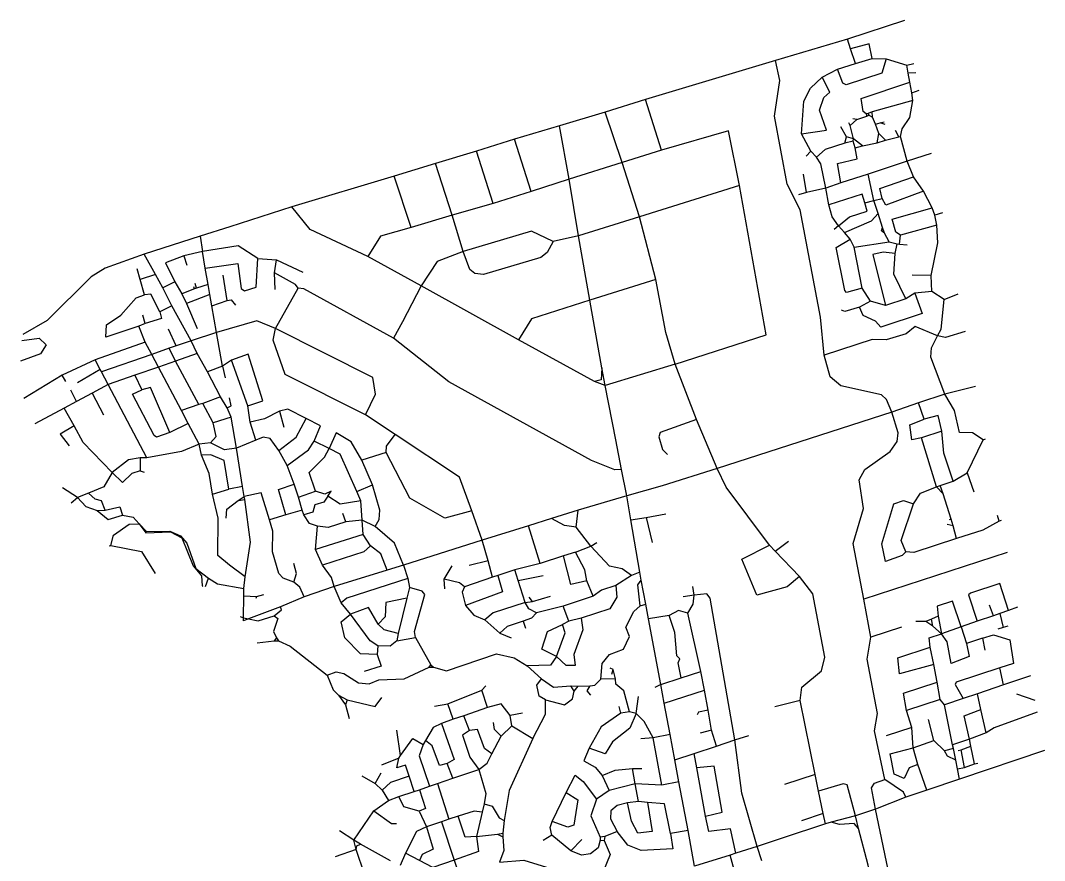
# Model space of a CAD drawing. Header units: metres. Extents: x 614033 to 620253, y 4840190 to 4847965.
# Drawn here: x 614033 to 619634, y 4843371 to 4847965 of the extents above; entities that cross this region are included whole.
import ezdxf

# ---------------------------------------------------------------- set-up
doc = ezdxf.new("R2010")
doc.units = ezdxf.units.M

msp = doc.modelspace()

# ---------------------------------------------------------------- linework, layer by layer
at = {"layer": 'ROADS'}
for points in [[(618867.4, 4847964.9), (618555.6, 4847862)], [(618555.6, 4847862), (618162.4, 4847746.3)], [(618572, 4847809.1), (618555.6, 4847862)], [(618692, 4847757.5), (618675.3, 4847836.7), (618572, 4847809.1)], [(618600.2, 4847729.6), (618572, 4847809.1)], [(618162.4, 4847746.3), (617451, 4847532.1)], [(618429, 4846134.1), (618408.4, 4846342.1), (618297, 4846930.1), (618226.2, 4847069), (618157.6, 4847441.3), (618187.1, 4847636.3), (618162.4, 4847746.3)], [(618767.8, 4847755.1), (618744.1, 4847676.1), (618549.8, 4847613.6), (618530.4, 4847622.6), (618501.8, 4847697.8)], [(618600.2, 4847729.6), (618692, 4847757.5)], [(618692, 4847757.5), (618767.8, 4847755.1)], [(618767.8, 4847755.1), (618880.5, 4847720.6)], [(618417.8, 4847655.4), (618501.8, 4847697.8)], [(618501.8, 4847697.8), (618600.2, 4847729.6)], [(618880.5, 4847720.6), (618919.4, 4847729.4)], [(618888.7, 4847677), (618880.5, 4847720.6)], [(618304.8, 4847344.4), (618318.3, 4847523.8), (618353.7, 4847595.2), (618417.8, 4847655.4)], [(618304.8, 4847344.4), (618441, 4847364.3), (618403.6, 4847474.6), (618427.5, 4847543), (618459.2, 4847573.5), (618417.8, 4847655.4)], [(618929.2, 4847677.9), (618888.7, 4847677)], [(618897.5, 4847628.1), (618888.7, 4847677)], [(618658.8, 4847453.7), (618641.2, 4847467), (618630.6, 4847538.8), (618897.5, 4847628.1)], [(618908.8, 4847569.1), (618897.5, 4847628.1)], [(618908.8, 4847569.1), (618947.4, 4847583.3)], [(617451, 4847532.1), (617231.4, 4847463.5)], [(617539.2, 4847255.7), (617451, 4847532.1)], [(618912.8, 4847527.4), (618691.8, 4847464.6)], [(618847, 4847330.9), (618855, 4847371.5), (618897.9, 4847434.4), (618912.8, 4847527.4)], [(618912.8, 4847527.4), (618908.8, 4847569.1)], [(617231.4, 4847463.5), (616980.6, 4847389.1)], [(617323.2, 4847188.2), (617231.4, 4847463.5)], [(618571.5, 4847391.1), (618608, 4847423)], [(618608, 4847423), (618585.6, 4847427)], [(618608, 4847423), (618661.2, 4847442.5)], [(618668.7, 4847456.9), (618658.8, 4847453.7)], [(618658.8, 4847453.7), (618661.2, 4847442.5)], [(618661.2, 4847442.5), (618673.2, 4847447.7)], [(618691.8, 4847464.6), (618668.7, 4847456.9)], [(618668.7, 4847456.9), (618673.2, 4847447.7)], [(618673.2, 4847447.7), (618693.1, 4847436.9)], [(618693.1, 4847436.9), (618691.8, 4847464.6)], [(618709, 4847397), (618693.1, 4847436.9)], [(618735.4, 4847405), (618757.4, 4847410.4)], [(616980.6, 4847389.1), (616735.7, 4847315)], [(617034.2, 4847096.6), (616980.6, 4847389.1)], [(617964.8, 4847062.7), (617905.8, 4847362.3), (617539.2, 4847255.7)], [(618550.4, 4847329.4), (618519.1, 4847382.5)], [(618571.5, 4847391.1), (618563.7, 4847405.5)], [(618588.3, 4847317.1), (618571.5, 4847391.1)], [(618709, 4847397), (618735.4, 4847405)], [(618728.1, 4847347.3), (618709, 4847397)], [(618762.1, 4847395.6), (618735.4, 4847405)], [(618837, 4847329), (618818, 4847362.4)], [(616735.7, 4847315), (616527.1, 4847250.8)], [(616826.6, 4847029.4), (616735.7, 4847315)], [(618356, 4847249.5), (618304.8, 4847344.4)], [(618542.1, 4847293.9), (618550.4, 4847329.4)], [(618587.5, 4847304.8), (618542.1, 4847293.9)], [(618588.3, 4847317.1), (618550.4, 4847329.4)], [(618587.5, 4847304.8), (618588.3, 4847317.1)], [(618597.8, 4847267.7), (618587.5, 4847304.8)], [(618638.5, 4847279.3), (618588.3, 4847317.1)], [(618719.2, 4847295.1), (618728.1, 4847347.3)], [(618719.2, 4847295.1), (618763.4, 4847309.5)], [(618763.4, 4847309.5), (618728.1, 4847347.3)], [(618763.4, 4847309.5), (618837, 4847329)], [(618837, 4847329), (618847, 4847330.9)], [(618882.5, 4847195.5), (618847, 4847330.9)], [(616527.1, 4847250.8), (616302.5, 4847183.2)], [(616617.7, 4846964.8), (616527.1, 4847250.8)], [(617539.2, 4847255.7), (617323.2, 4847188.2)], [(618356, 4847249.5), (618329.6, 4847223.6)], [(618386.8, 4847217.9), (618356, 4847249.5)], [(618542.1, 4847293.9), (618433.3, 4847258.8), (618386.8, 4847217.9)], [(618520, 4847076.3), (618502, 4847182.8), (618609.4, 4847207.6), (618597.8, 4847267.7)], [(618597.8, 4847267.7), (618638.5, 4847279.3)], [(618638.5, 4847279.3), (618719.2, 4847295.1)], [(617323.2, 4847188.2), (617034.2, 4847096.6)], [(617418.7, 4846890.5), (617323.2, 4847188.2)], [(618437.9, 4847047.9), (618410.1, 4847181.2), (618386.8, 4847217.9)], [(618882.5, 4847195.5), (618669.2, 4847124.6)], [(619013.5, 4847238), (618882.5, 4847195.5)], [(618916.7, 4847109.6), (618882.5, 4847195.5)], [(616302.5, 4847183.2), (616077.2, 4847114.2)], [(616393.8, 4846899.4), (616302.5, 4847183.2)], [(616077.2, 4847114.2), (615517.1, 4846946.1)], [(616170.1, 4846833.2), (616077.2, 4847114.2)], [(617034.2, 4847096.6), (616826.6, 4847029.4)], [(617084.3, 4846786.7), (617034.2, 4847096.6)], [(618331.2, 4847024.9), (618316.2, 4847124.6)], [(618520, 4847076.3), (618437.9, 4847047.9)], [(618669.2, 4847124.6), (618520, 4847076.3)], [(618701.1, 4846980.3), (618669.2, 4847124.6)], [(618745, 4846990.5), (618734, 4847046.8), (618916.7, 4847109.6)], [(618971.5, 4847030.6), (618916.7, 4847109.6)], [(616826.6, 4847029.4), (616617.7, 4846964.8)], [(617964.8, 4847062.7), (617418.7, 4846890.5)], [(617613.4, 4846086), (618111.9, 4846245.5), (617964.8, 4847062.7)], [(618331.2, 4847024.9), (618287.9, 4847011)], [(618437.9, 4847047.9), (618331.2, 4847024.9)], [(618455.1, 4846956.3), (618437.9, 4847047.9)], [(618971.5, 4847030.6), (618765.1, 4846954.6), (618745, 4846990.5)], [(619019.8, 4846941.2), (618971.5, 4847030.6)], [(616617.7, 4846964.8), (616393.8, 4846899.4)], [(618651, 4846968.3), (618636.3, 4847014.7), (618455.1, 4846956.3)], [(618506.7, 4846842.1), (618566.5, 4846890.8), (618663.4, 4846922.8), (618651, 4846968.3)], [(618651, 4846968.3), (618701.1, 4846980.3)], [(618701.1, 4846980.3), (618745, 4846990.5)], [(618723.2, 4846909.1), (618701.1, 4846980.3)], [(615517.1, 4846946.1), (615178.1, 4846836.5)], [(615933.8, 4846673.8), (615617.7, 4846822.3), (615517.1, 4846946.1)], [(618506.7, 4846842.1), (618472.5, 4846890.6), (618455.1, 4846956.3)], [(618539.6, 4846805.5), (618686.9, 4846868.5), (618723.2, 4846909.1)], [(618748.6, 4846832.7), (618723.2, 4846909.1)], [(618845.8, 4846791.7), (618820.3, 4846806.6), (618801.2, 4846878.1), (619019.8, 4846941.2)], [(619033.8, 4846899.4), (619019.8, 4846941.2)], [(619075.7, 4846913.5), (619033.8, 4846899.4)], [(616393.8, 4846899.4), (616170.1, 4846833.2)], [(616454.6, 4846701.4), (616393.8, 4846899.4)], [(617418.7, 4846890.5), (617084.3, 4846786.7)], [(617507.8, 4846549.1), (617418.7, 4846890.5)], [(619045.1, 4846846), (619033.8, 4846899.4)], [(615178.1, 4846836.5), (615015.5, 4846784.8)], [(616170.1, 4846833.2), (616002.6, 4846784.8), (615933.8, 4846673.8)], [(616946.8, 4846756.4), (616827.3, 4846812.9), (616454.6, 4846701.4)], [(618506.7, 4846842.1), (618483.1, 4846821.1)], [(618539.6, 4846805.5), (618506.7, 4846842.1)], [(618570.1, 4846768.1), (618539.6, 4846805.5)], [(618758.7, 4846801.4), (618742.8, 4846813.9), (618748.6, 4846832.7)], [(618758.7, 4846801.4), (618748.6, 4846832.7)], [(618783.5, 4846753.6), (618758.7, 4846801.4)], [(619045.1, 4846846), (618845.8, 4846791.7)], [(619013.1, 4846569.5), (619049.8, 4846748.3), (619045.1, 4846846)], [(615015.5, 4846784.8), (614710.2, 4846686.4)], [(615015.5, 4846784.8), (615028.1, 4846701)], [(616946.8, 4846756.4), (616913.8, 4846695.5), (616878.7, 4846668.4), (616565.7, 4846575.8), (616518.3, 4846580.5), (616490.9, 4846603.9), (616454.6, 4846701.4)], [(617084.3, 4846786.7), (616946.8, 4846756.4)], [(617147.6, 4846435.6), (617084.3, 4846786.7)], [(618635.6, 4846501.5), (618550.8, 4846477.6), (618541.5, 4846488), (618494.8, 4846723.5), (618570.1, 4846768.1)], [(618592.9, 4846724.3), (618570.1, 4846768.1)], [(618592.9, 4846724.3), (618783.5, 4846753.6)], [(618783.5, 4846753.6), (618828.8, 4846743.5)], [(618817.6, 4846689.9), (618828.8, 4846743.5)], [(618828.8, 4846743.5), (618841.5, 4846742.3)], [(618841.5, 4846742.3), (618845.8, 4846791.7)], [(618841.5, 4846742.3), (618883.3, 4846738.4)], [(614710.2, 4846686.4), (614497, 4846610.9), (614419.3, 4846563.4), (614180.1, 4846324.3), (614046.3, 4846247.9)], [(614771.1, 4846576.3), (614710.2, 4846686.4)], [(615028.1, 4846701), (614926.2, 4846677.3)], [(615332.1, 4846663.2), (615223.9, 4846731.7), (615028.1, 4846701)], [(615043.7, 4846610.9), (615028.1, 4846701)], [(616454.6, 4846701.4), (616312, 4846646.7), (616224.6, 4846514.2)], [(618635.6, 4846501.5), (618592.9, 4846724.3)], [(618817.6, 4846689.9), (618751.9, 4846697.6), (618695.7, 4846684.5), (618764.2, 4846405.6)], [(618875.4, 4846443.1), (618809.8, 4846576.7), (618817.6, 4846689.9)], [(614926.2, 4846677.3), (614827, 4846638.9), (614876.9, 4846535.7)], [(614926.2, 4846677.3), (614942.2, 4846626.7)], [(615043.7, 4846610.9), (615222.2, 4846636.4), (615240.8, 4846499.6), (615258.1, 4846485.5), (615322.4, 4846506), (615332.1, 4846663.2)], [(615332.1, 4846663.2), (615432.7, 4846656.4)], [(615422.7, 4846584), (615432.7, 4846656.4)], [(615432.7, 4846656.4), (615576.7, 4846588)], [(616224.6, 4846514.2), (615933.8, 4846673.8)], [(614687.3, 4846549.2), (614672, 4846606.2)], [(614771.1, 4846576.3), (614687.3, 4846549.2)], [(614812, 4846503.2), (614771.1, 4846576.3)], [(615059, 4846521.5), (615043.7, 4846610.9)], [(615163.2, 4846433.7), (615141, 4846571.6)], [(615425.8, 4846493.8), (615422.7, 4846584)], [(615552.4, 4846500.4), (615538.1, 4846521.9), (615422.7, 4846584)], [(619013.1, 4846569.5), (618910.2, 4846572)], [(619017.7, 4846483.2), (619013.1, 4846569.5)], [(614711.8, 4846463.9), (614687.3, 4846549.2)], [(614876.9, 4846535.7), (614812, 4846503.2)], [(614876.9, 4846535.7), (614916, 4846469.1)], [(614995.3, 4846500.8), (614987.9, 4846525.9)], [(615059, 4846521.5), (614995.3, 4846500.8)], [(615068.4, 4846466.7), (615059, 4846521.5)], [(616224.6, 4846514.2), (616122.7, 4846316.3)], [(616757.2, 4846218.6), (616224.6, 4846514.2)], [(617507.8, 4846549.1), (617147.6, 4846435.6)], [(617613.4, 4846086), (617563.6, 4846257.6), (617507.8, 4846549.1)], [(614680, 4846293.2), (614499.6, 4846232.7), (614503.4, 4846300.9), (614581.5, 4846352.9), (614666.2, 4846448.7), (614711.8, 4846463.9)], [(614796.3, 4846371.5), (614746.8, 4846467.3), (614711.8, 4846463.9)], [(614861.1, 4846404.7), (614812, 4846503.2)], [(614984.8, 4846496.6), (614916, 4846469.1)], [(614916, 4846469.1), (614941.7, 4846416.9)], [(615068.4, 4846466.7), (614941.7, 4846416.9)], [(614984.8, 4846496.6), (614981.1, 4846507.8)], [(614995.3, 4846500.8), (614984.8, 4846496.6)], [(615079.8, 4846404.3), (615068.4, 4846466.7)], [(615428.5, 4846280.4), (615552.4, 4846500.4)], [(616073.5, 4846228), (615583.7, 4846497.4), (615552.4, 4846500.4)], [(618923.8, 4846474.3), (618965.1, 4846363.1), (618738.3, 4846287.5), (618709.4, 4846319.6), (618641.9, 4846351.1), (618622.7, 4846397.5)], [(618681.6, 4846430.5), (618635.6, 4846501.5)], [(618923.8, 4846474.3), (618875.4, 4846443.1)], [(619017.7, 4846483.2), (618923.8, 4846474.3)], [(619084.3, 4846439.8), (619017.7, 4846483.2)], [(619084.3, 4846439.8), (619160.7, 4846470)], [(614861.1, 4846404.7), (614796.3, 4846371.5)], [(614966, 4846213), (614861.1, 4846404.7)], [(614941.7, 4846416.9), (615000, 4846281.2)], [(615079.8, 4846404.3), (615163.2, 4846433.7)], [(615105.4, 4846258.6), (615079.8, 4846404.3)], [(615163.2, 4846433.7), (615186.4, 4846436.7), (615208.7, 4846408.7)], [(617147.6, 4846435.6), (616828.8, 4846332.4), (616757.2, 4846218.6)], [(617211.9, 4846064.9), (617147.6, 4846435.6)], [(618681.6, 4846430.5), (618622.7, 4846397.5)], [(618764.2, 4846405.6), (618681.6, 4846430.5)], [(618875.4, 4846443.1), (618764.2, 4846405.6)], [(619048, 4846240.1), (619068.3, 4846277.6), (619084.3, 4846439.8)], [(614714.4, 4846306.9), (614703, 4846352.5)], [(614796.3, 4846371.5), (614805.2, 4846334.3), (614714.4, 4846306.9)], [(618622.7, 4846397.5), (618541.9, 4846373.8), (618524, 4846381.3)], [(614714.4, 4846306.9), (614680, 4846293.2)], [(614715, 4846205.8), (614680, 4846293.2)], [(615428.5, 4846280.4), (615325, 4846321.4), (615105.4, 4846258.6)], [(616122.7, 4846316.3), (616073.5, 4846228)], [(619048, 4846240.1), (618926.9, 4846291.6), (618876.7, 4846251.6), (618767.4, 4846217.9), (618690.9, 4846219.4), (618429, 4846134.1)], [(614885.3, 4846185.3), (614842.3, 4846275.9)], [(615105.4, 4846258.6), (614966, 4846213)], [(615137.9, 4846074.1), (615105.4, 4846258.6)], [(615920.3, 4845808.5), (615480.8, 4846029.2), (615415.8, 4846215.7), (615428.5, 4846280.4)], [(615920.3, 4845808.5), (615975.2, 4845921.2), (615960.7, 4846012.2), (615428.5, 4846280.4)], [(619088.6, 4845921.6), (619012.4, 4846123.8), (619014.9, 4846175.3), (619048, 4846240.1)], [(619199.5, 4846263.9), (619091.8, 4846231.1), (619048, 4846240.1)], [(614041.3, 4846214.6), (614135.4, 4846227.4), (614173.7, 4846191.6), (614142.6, 4846141.6), (614033.3, 4846101.8)], [(614715, 4846205.8), (614441.8, 4846109.7)], [(614751.9, 4846138.3), (614715, 4846205.8)], [(614885.3, 4846185.3), (614847.1, 4846172)], [(614966, 4846213), (614885.3, 4846185.3)], [(615000, 4846143.4), (614966, 4846213)], [(617320.5, 4845508.9), (617283.5, 4845507.7), (617156.5, 4845559.1), (616376.7, 4845988.6), (616073.5, 4846228)], [(617171.8, 4845991.4), (616757.2, 4846218.6)], [(614751.9, 4846138.3), (614476.2, 4846043.6)], [(614847.1, 4846172), (614751.9, 4846138.3)], [(614788, 4846068.6), (614751.9, 4846138.3)], [(614881.5, 4846102.4), (614847.1, 4846172)], [(615000, 4846143.4), (614881.5, 4846102.4)], [(615056.3, 4846043.5), (615000, 4846143.4)], [(615275.8, 4845857.8), (615357.9, 4845885.4), (615278.3, 4846139.2), (615187.2, 4846107.5)], [(618798.5, 4845823.1), (618770, 4845891.7), (618741.8, 4845917.5), (618520.3, 4845967.7), (618460.8, 4846016), (618429, 4846134.1)], [(614441.8, 4846109.7), (614261.6, 4846025.1)], [(614469, 4846055.6), (614441.8, 4846109.7)], [(614788, 4846068.6), (614657.8, 4846024.8)], [(614881.5, 4846102.4), (614788, 4846068.6)], [(614913.7, 4845831.9), (614788, 4846068.6)], [(615009.5, 4845864.9), (614881.5, 4846102.4)], [(615137.9, 4846074.1), (615056.3, 4846043.5)], [(615187.2, 4846107.5), (615137.9, 4846074.1)], [(615137.9, 4846074.1), (615152.7, 4846009.8)], [(615275.8, 4845857.8), (615187.2, 4846107.5)], [(617211.9, 4846064.9), (617209.5, 4845999.8), (617171.8, 4845991.4)], [(617230.7, 4845967.9), (617211.9, 4846064.9)], [(617613.4, 4846086), (617230.7, 4845967.9)], [(617729.8, 4845782.6), (617613.4, 4846086)], [(614261.6, 4846025.1), (614052.5, 4845897.6)], [(614281.5, 4845991.3), (614261.6, 4846025.1)], [(614469, 4846055.6), (614345, 4845984.1)], [(614476.2, 4846043.6), (614469, 4846055.6)], [(614512.5, 4845974.7), (614476.2, 4846043.6)], [(614657.8, 4846024.8), (614512.5, 4845974.7)], [(614657.8, 4846024.8), (614696.9, 4845944.4)], [(615127.6, 4845905.9), (615056.3, 4846043.5)], [(614512.5, 4845974.7), (614425.6, 4845927.6)], [(614723.5, 4845573.2), (614512.5, 4845974.7)], [(614850, 4845712.3), (614745.2, 4845956.9), (614696.9, 4845944.4)], [(617230.7, 4845967.9), (617171.8, 4845991.4)], [(617288.6, 4845671.7), (617230.7, 4845967.9)], [(619255.8, 4845963.2), (619088.6, 4845921.6)], [(614339, 4845882), (614308, 4845942.6)], [(614425.6, 4845927.6), (614339, 4845882)], [(614425.6, 4845927.6), (614487.8, 4845807.7)], [(614850, 4845712.3), (614777.2, 4845685.6), (614764.6, 4845696.1), (614645.3, 4845922.1), (614696.9, 4845944.4)], [(615127.6, 4845905.9), (615029.9, 4845870.7)], [(615162.9, 4845846.4), (615127.6, 4845905.9)], [(615162.9, 4845846.4), (615185.6, 4845857.4), (615176.9, 4845901.8)], [(619088.6, 4845921.6), (618945.2, 4845874.1)], [(619297.5, 4845671.6), (619239.6, 4845709.3), (619169.5, 4845710.8), (619141, 4845832.7), (619088.6, 4845921.6)], [(614271.7, 4845845.1), (614112.4, 4845759.6)], [(614339, 4845882), (614271.7, 4845845.1)], [(614327.5, 4845747.7), (614271.7, 4845845.1)], [(615009.5, 4845864.9), (614913.7, 4845831.9)], [(615029.9, 4845870.7), (615009.5, 4845864.9)], [(615086.9, 4845765.3), (615029.9, 4845870.7)], [(615185, 4845794.9), (615162.9, 4845846.4)], [(615290, 4845767.5), (615275.8, 4845857.8)], [(618945.2, 4845874.1), (618798.5, 4845823.1)], [(618974.8, 4845784.4), (618945.2, 4845874.1)], [(614951.1, 4845760.8), (614913.7, 4845831.9)], [(615185, 4845794.9), (615086.9, 4845765.3)], [(615215.4, 4845625.9), (615185, 4845794.9)], [(615450.6, 4845828.9), (615367.8, 4845786.4), (615290, 4845767.5)], [(615446.7, 4845612.8), (615541.5, 4845685.2), (615595.2, 4845788.4)], [(615595.2, 4845788.4), (615495.3, 4845839.3), (615450.6, 4845828.9)], [(615450.6, 4845828.9), (615473.2, 4845740.2)], [(615639.8, 4845664.6), (615674.8, 4845748), (615595.2, 4845788.4)], [(616081.7, 4845701.4), (615920.3, 4845808.5)], [(618798.5, 4845823.1), (617844, 4845513.9)], [(618645.9, 4844800.3), (618586.9, 4845103.8), (618643.3, 4845295.8), (618620.5, 4845453.5), (618651, 4845509.8), (618790, 4845606.9), (618828.6, 4845661.6), (618833.7, 4845710.3), (618798.5, 4845823.1)], [(619072.9, 4845718), (619052.6, 4845804.3), (618974.8, 4845784.4)], [(614327.5, 4845747.7), (614249.7, 4845701.9), (614299, 4845638.9)], [(614535.6, 4845492.1), (614375.7, 4845656.2), (614327.5, 4845747.7)], [(614951.1, 4845760.8), (614850, 4845712.3)], [(615011, 4845648.4), (614951.1, 4845760.8)], [(615072.5, 4845654.2), (615103.3, 4845690.2), (615086.9, 4845765.3)], [(615320.7, 4845669), (615290, 4845767.5)], [(617729.8, 4845782.6), (617531.1, 4845711.5), (617524.4, 4845687.8), (617544.9, 4845619.1), (617572.6, 4845590.9)], [(617844, 4845513.9), (617729.8, 4845782.6)], [(618961.1, 4845681.6), (618907.7, 4845671.6), (618897.7, 4845752.8), (618974.8, 4845784.4)], [(615446.7, 4845612.8), (615398, 4845678.4), (615359.8, 4845685.6), (615320.7, 4845669)], [(615899.4, 4845560.3), (615842, 4845659.7), (615760.4, 4845709.3), (615721.1, 4845624.7)], [(616032.6, 4845603.1), (616035.8, 4845636.5), (616081.7, 4845701.4)], [(616501.5, 4845282.6), (616434.4, 4845467.1), (616081.7, 4845701.4)], [(619072.9, 4845718), (618961.1, 4845681.6)], [(619042.9, 4845415.3), (618961.1, 4845681.6)], [(619133.6, 4845446.1), (619082.8, 4845598.1), (619072.9, 4845718)], [(619297.5, 4845671.6), (619310.5, 4845677.5)], [(615011, 4845648.4), (614913.4, 4845607.9), (614723.5, 4845573.2)], [(615072.5, 4845654.2), (615011, 4845648.4)], [(615024, 4845587.4), (615011, 4845648.4)], [(615215.4, 4845625.9), (615148.2, 4845616.5), (615072.5, 4845654.2)], [(615320.7, 4845669), (615215.4, 4845625.9)], [(615247.5, 4845415.8), (615215.4, 4845625.9)], [(615491.6, 4845530.5), (615609.2, 4845617.7), (615639.8, 4845664.6)], [(615646.1, 4845390.8), (615612.9, 4845493.2), (615695.8, 4845577.3), (615721.1, 4845624.7)], [(615721.1, 4845624.7), (615639.8, 4845664.6)], [(615873.1, 4845388.6), (615781.2, 4845592.5), (615721.1, 4845624.7)], [(617320.5, 4845508.9), (617288.6, 4845671.7)], [(619210.9, 4845490.9), (619297.5, 4845671.6)], [(614687.9, 4845572.2), (614624.7, 4845562.1), (614535.6, 4845492.1)], [(614687.9, 4845572.2), (614687.6, 4845501.4)], [(614723.5, 4845573.2), (614687.9, 4845572.2)], [(615173.2, 4845402.2), (615147.9, 4845557.8), (615074.2, 4845588.8), (615024, 4845587.4)], [(615083.1, 4845374.2), (615065.3, 4845487.4), (615024, 4845587.4)], [(615491.6, 4845530.5), (615446.7, 4845612.8)], [(616032.6, 4845603.1), (615899.4, 4845560.3)], [(616501.5, 4845282.6), (616354.8, 4845242.3), (616162.1, 4845352.8), (616032.6, 4845603.1)], [(615530.9, 4845429.7), (615491.6, 4845530.5)], [(615958, 4845425.9), (615899.4, 4845560.3)], [(617350.2, 4845365.7), (617320.5, 4845508.9)], [(617844, 4845513.9), (617542.7, 4845419.1)], [(618129.8, 4845095.6), (617893.1, 4845412.9), (617844, 4845513.9)], [(614535.6, 4845492.1), (614488.7, 4845415.3), (614404.9, 4845379)], [(614687.6, 4845501.4), (614642.3, 4845487), (614591.7, 4845437.7), (614535.6, 4845492.1)], [(614687.6, 4845501.4), (614709, 4845495.3)], [(619133.6, 4845446.1), (619210.9, 4845490.9)], [(619210.9, 4845490.9), (619247.9, 4845386.5)], [(614344.7, 4845356.4), (614262.5, 4845409.1)], [(615083.1, 4845374.2), (615173.2, 4845402.2)], [(615247.5, 4845415.8), (615173.2, 4845402.2)], [(615256.8, 4845361.2), (615247.5, 4845415.8)], [(615485, 4845261.2), (615443.7, 4845399.5), (615530.9, 4845429.7)], [(615553.1, 4845358.3), (615530.9, 4845429.7)], [(615873.1, 4845388.6), (615958, 4845425.9)], [(615972.9, 4845197), (615994.7, 4845234.9), (615998.6, 4845286.7), (615958, 4845425.9)], [(617542.7, 4845419.1), (617350.2, 4845365.7)], [(618917, 4845320.8), (618956.2, 4845379.7), (619042.9, 4845415.3)], [(619042.9, 4845415.3), (619063.9, 4845422.4)], [(619079.4, 4845376.5), (619042.9, 4845415.3)], [(619063.9, 4845422.4), (619133.6, 4845446.1)], [(619079.4, 4845376.5), (619063.9, 4845422.4)], [(614310.2, 4845327.2), (614344.7, 4845356.4)], [(614404.9, 4845379), (614344.7, 4845356.4)], [(614344.7, 4845356.4), (614391.1, 4845306.4), (614452.6, 4845285.6)], [(614496.3, 4845287.1), (614475.8, 4845338.3), (614441.2, 4845346.8), (614404.9, 4845379)], [(615115, 4845243.3), (615083.1, 4845374.2)], [(615158.7, 4845243.6), (615162.1, 4845293.2), (615222.9, 4845340.6)], [(615222.9, 4845340.6), (615256.8, 4845361.2)], [(615222.9, 4845340.6), (615259.4, 4845345.7)], [(615395.8, 4845233.2), (615350.5, 4845381.1), (615256.8, 4845361.2)], [(615259.4, 4845345.7), (615256.8, 4845361.2)], [(615261.7, 4844922.4), (615291.2, 4845112.7), (615259.4, 4845345.7)], [(615553.1, 4845358.3), (615646.1, 4845390.8)], [(615574.1, 4845287.4), (615553.1, 4845358.3)], [(615713.7, 4845363), (615691.9, 4845331.5), (615643, 4845315.2), (615633, 4845276.1), (615582.3, 4845261.5)], [(615713.7, 4845363), (615731.7, 4845390.8), (615697.1, 4845374.6), (615646.1, 4845390.8)], [(615895.2, 4845338), (615782, 4845319.1), (615713.7, 4845363)], [(615895.2, 4845338), (615873.1, 4845388.6)], [(615902.6, 4845231.6), (615895.2, 4845338)], [(617350.2, 4845365.7), (617083.7, 4845286.3)], [(617371.9, 4845233.4), (617350.2, 4845365.7)], [(618875.3, 4845059.6), (618855.5, 4845038.1), (618763.2, 4845006.1), (618744.6, 4845102.5), (618809.1, 4845321.5), (618862.4, 4845340.3), (618917, 4845320.8)], [(619122.7, 4845237.1), (619079.4, 4845376.5)], [(614452.6, 4845285.6), (614496.3, 4845287.1)], [(614452.6, 4845285.6), (614513.4, 4845235.2), (614591.4, 4845258.6)], [(614496.3, 4845287.1), (614577.1, 4845305.6), (614591.4, 4845258.6)], [(615574.1, 4845287.4), (615485, 4845261.2)], [(615582.3, 4845261.5), (615574.1, 4845287.4)], [(616558, 4845122.5), (616501.5, 4845282.6)], [(617083.7, 4845286.3), (616937.7, 4845241.3)], [(617073.2, 4845194.1), (617083.7, 4845286.3)], [(618875.3, 4845059.6), (618849.3, 4845121.8), (618917, 4845320.8)], [(614591.4, 4845258.6), (614649.5, 4845248.9), (614682.8, 4845211.8)], [(615176.7, 4844985.2), (615113.2, 4845038.7), (615115, 4845243.3)], [(615485, 4845261.2), (615395.8, 4845233.2)], [(615528.8, 4844893.9), (615469.2, 4844915.6), (615446.5, 4844940.9), (615412, 4845059.2), (615412.9, 4845172.7), (615395.8, 4845233.2)], [(615658.5, 4845200.1), (615614.5, 4845214.5), (615582.3, 4845261.5)], [(615811.9, 4845222.4), (615796.8, 4845269.4)], [(615902.6, 4845231.6), (615811.9, 4845222.4)], [(615907.6, 4845153.9), (615902.6, 4845231.6)], [(615972.9, 4845197), (615902.6, 4845231.6)], [(616937.7, 4845241.3), (616811.4, 4845201.7)], [(617073.2, 4845194.1), (617007.8, 4845202.8), (616937.7, 4845241.3)], [(617371.9, 4845233.4), (617455.6, 4845246.4)], [(617419.8, 4844947.8), (617371.9, 4845233.4)], [(617455.6, 4845246.4), (617562, 4845265.9)], [(617455.6, 4845246.4), (617488.5, 4845109.4)], [(619122.7, 4845237.1), (619112, 4845233.9)], [(619134.3, 4845201.9), (619122.7, 4845237.1)], [(619385.8, 4845227.2), (619296.7, 4845178.2), (619152.2, 4845131.6)], [(619385.8, 4845227.2), (619376.1, 4845257.1)], [(619397, 4845230.9), (619385.8, 4845227.2)], [(614526.9, 4845093.4), (614541.8, 4845150.3), (614627.8, 4845210.6), (614682.8, 4845211.8)], [(614682.8, 4845211.8), (614719.2, 4845163.1), (614852.9, 4845167.7), (614915.5, 4845135), (614978.3, 4844982.9), (615022.4, 4844927.4), (615027.2, 4844873.4), (615030.3, 4844872)], [(614682.8, 4845211.8), (614723.3, 4845170.9), (614850.1, 4845172.7), (614908.8, 4845146.7), (614943.3, 4845106), (614993.1, 4844967.3), (615062.4, 4844915.4)], [(615647.5, 4845071.8), (615658.5, 4845200.1)], [(615811.9, 4845222.4), (615715.8, 4845192.6), (615658.5, 4845200.1)], [(616127.8, 4844986.2), (616079.2, 4845106.7), (615972.9, 4845197)], [(616811.4, 4845201.7), (616558, 4845122.5)], [(616876.3, 4844995.8), (616811.4, 4845201.7)], [(617152.7, 4845089.3), (617073.2, 4845194.1)], [(619134.3, 4845201.9), (619102.1, 4845208.5)], [(619152.2, 4845131.6), (619134.3, 4845201.9)], [(615907.6, 4845153.9), (615647.5, 4845071.8)], [(615947.2, 4845092.6), (615907.6, 4845153.9)], [(616558, 4845122.5), (616127.8, 4844986.2)], [(616591, 4845009.5), (616558, 4845122.5)], [(618160.9, 4845063.5), (618232.8, 4845116.7)], [(619152.2, 4845131.6), (618918.8, 4845055.4), (618875.3, 4845059.6)], [(614517.4, 4845091.9), (614526.9, 4845093.4)], [(614526.9, 4845093.4), (614695.5, 4845059.9), (614770.3, 4844940.1)], [(615684.5, 4844985.4), (615647.5, 4845071.8)], [(615947.2, 4845092.6), (615911.5, 4845059), (615684.5, 4844985.4)], [(616039.1, 4844958), (616003.7, 4845047.6), (615947.2, 4845092.6)], [(617069.3, 4845056.7), (617003.7, 4845036.5)], [(617069.3, 4845056.7), (617152.7, 4845089.3)], [(617131.3, 4844900.9), (617119.3, 4844960.2), (617069.3, 4845056.7)], [(617152.7, 4845089.3), (617184.5, 4845110.5)], [(617374.6, 4844930), (617324.5, 4844966.2), (617254.3, 4844980), (617152.7, 4845089.3)], [(618293.9, 4844924.3), (618226.9, 4844867.9), (618059.6, 4844822.4), (617978.6, 4845018.6), (618129.8, 4845095.6)], [(618160.9, 4845063.5), (618129.8, 4845095.6)], [(618293.9, 4844924.3), (618160.9, 4845063.5)], [(616591, 4845009.5), (616487.3, 4844983.4)], [(616614.1, 4844920.5), (616591, 4845009.5)], [(617003.7, 4845036.5), (616876.3, 4844995.8)], [(617131.3, 4844900.9), (617043.5, 4844879.8), (617003.7, 4845036.5)], [(619430.1, 4845056), (618645.9, 4844800.3)], [(615261.7, 4844922.4), (615176.7, 4844985.2)], [(615528.8, 4844893.9), (615542.4, 4844941), (615527.5, 4844996)], [(615749, 4844868.5), (615734.2, 4844918.4), (615684.5, 4844985.4)], [(616039.1, 4844958), (615749, 4844868.5)], [(616127.8, 4844986.2), (616039.1, 4844958)], [(616127.8, 4844986.2), (616151.4, 4844913.1)], [(616351, 4844909.9), (616394.3, 4844982.7)], [(616736.6, 4844960.7), (616643.8, 4844929.6)], [(616876.3, 4844995.8), (616736.6, 4844960.7)], [(616755.3, 4844901.3), (616736.6, 4844960.7)], [(617419.8, 4844947.8), (617374.6, 4844930)], [(617427.9, 4844903.4), (617419.8, 4844947.8)], [(615045.8, 4844870), (615062.4, 4844915.4)], [(615062.4, 4844915.4), (615110.1, 4844884.3), (615255.4, 4844858.9)], [(615255.4, 4844858.9), (615261.7, 4844922.4)], [(615584.8, 4844813.5), (615561.5, 4844865.7), (615528.8, 4844893.9)], [(616151.4, 4844913.1), (615818.4, 4844805.7), (615786.6, 4844780.8)], [(616151.4, 4844913.1), (616161.5, 4844863.7)], [(616354.2, 4844857.2), (616351, 4844909.9)], [(616461.5, 4844868.2), (616434.1, 4844889.7), (616351, 4844909.9)], [(616614.1, 4844920.5), (616461.5, 4844868.2)], [(616643.8, 4844929.6), (616668.6, 4844839.6), (616467.2, 4844764.8)], [(616643.8, 4844929.6), (616614.1, 4844920.5)], [(616755.3, 4844901.3), (616891.5, 4844930.3)], [(616793.5, 4844782.7), (616755.3, 4844901.3)], [(617165.1, 4844816.2), (617131.3, 4844900.9)], [(617374.6, 4844930), (617290.1, 4844875)], [(617422.7, 4844763.2), (617409.6, 4844878.2), (617427.9, 4844903.4)], [(617453.9, 4844772.4), (617427.9, 4844903.4)], [(618297.8, 4844246), (618306.3, 4844319.7), (618414.7, 4844408.6), (618433.1, 4844483.7), (618366.9, 4844828.9), (618293.9, 4844924.3)], [(615254.3, 4844817.9), (615255.4, 4844858.9)], [(615749, 4844868.5), (615584.8, 4844813.5)], [(615786.6, 4844780.8), (615749, 4844868.5)], [(616161.5, 4844863.7), (616146.1, 4844804.9)], [(616193.3, 4844590.4), (616187.5, 4844623.3), (616243.8, 4844824.8), (616230.4, 4844844.7), (616161.5, 4844863.7)], [(616461.5, 4844868.2), (616449.7, 4844837.5), (616467.2, 4844764.8)], [(617290.1, 4844875), (617295.2, 4844810.4), (617256.3, 4844746.9), (617099.9, 4844696.1)], [(617290.1, 4844875), (617211.2, 4844849), (617165.1, 4844816.2)], [(617717.2, 4844821.1), (617709.6, 4844869.6)], [(619436.4, 4844738.4), (619389.3, 4844885.1), (619228.3, 4844833.6), (619217.9, 4844824), (619265.4, 4844679.7)], [(615253.6, 4844698.8), (615254.3, 4844817.9)], [(615254.3, 4844817.9), (615323.9, 4844815.3)], [(615323.9, 4844815.3), (615319.9, 4844804.3)], [(615323.9, 4844815.3), (615365, 4844825.7)], [(615584.8, 4844813.5), (615456, 4844758.6)], [(615837.4, 4844717.9), (615786.6, 4844780.8)], [(616146.1, 4844804.9), (616030.6, 4844781.5), (616028.3, 4844702.6), (615990.1, 4844664)], [(616146.1, 4844804.9), (616099.1, 4844612.3)], [(616793.5, 4844782.7), (616617.6, 4844725.3), (616573.1, 4844687.5)], [(616793.5, 4844782.7), (616834.2, 4844787.6)], [(616855, 4844725.2), (616813.9, 4844747.4), (616793.5, 4844782.7)], [(616834.2, 4844787.6), (616814.7, 4844810.2)], [(616834.2, 4844787.6), (616931.9, 4844817)], [(617165.1, 4844816.2), (617001.4, 4844761.1)], [(617717.2, 4844821.1), (617656.9, 4844812.4)], [(617683.9, 4844724.1), (617711.7, 4844772.4), (617717.2, 4844821.1)], [(617940.8, 4844031.2), (617804.9, 4844805.3), (617787.5, 4844828.5), (617717.2, 4844821.1)], [(618684.1, 4844593.1), (618645.9, 4844800.3)], [(619178.6, 4844649.2), (619130.4, 4844788.7), (619046.2, 4844761.4), (619052.7, 4844707.5)], [(615456, 4844758.6), (615280.3, 4844692.7)], [(615420.7, 4844708.9), (615460, 4844741.5), (615456, 4844758.6)], [(615990.1, 4844664), (615936, 4844754), (615837.4, 4844717.9)], [(616467.2, 4844764.8), (616512.8, 4844713.3), (616573.1, 4844687.5)], [(616855, 4844725.2), (616828.2, 4844696.2), (616781.9, 4844680.4)], [(617001.4, 4844761.1), (616855, 4844725.2)], [(617033.1, 4844679.8), (617001.4, 4844761.1)], [(617207.6, 4844362.5), (617215.3, 4844447.4), (617254.1, 4844498.4), (617331.5, 4844527.1), (617364.3, 4844595.9), (617344.1, 4844647.5), (617387.3, 4844732.4), (617422.7, 4844763.2)], [(617422.7, 4844763.2), (617453.9, 4844772.4)], [(617468.2, 4844693), (617453.9, 4844772.4)], [(617683.9, 4844724.1), (617631.1, 4844738.7), (617581.5, 4844710.9)], [(617754.5, 4844404.2), (617683.9, 4844724.1)], [(619354.3, 4844709.8), (619333.1, 4844767.6)], [(619390.3, 4844722.3), (619354.3, 4844709.8)], [(619436.4, 4844738.4), (619390.3, 4844722.3)], [(619390.3, 4844722.3), (619406.9, 4844644.9)], [(619486.3, 4844755.8), (619436.4, 4844738.4)], [(615234.7, 4844705.7), (615253.6, 4844698.8)], [(615252.6, 4844682.3), (615252.1, 4844682.1)], [(615252.6, 4844682.3), (615253.6, 4844698.8)], [(615280.3, 4844692.7), (615252.6, 4844682.3)], [(615252.6, 4844681.3), (615252.6, 4844682.3)], [(615253.6, 4844698.8), (615280.3, 4844692.7)], [(615280.3, 4844692.7), (615333.6, 4844681), (615420.7, 4844708.9)], [(615420.7, 4844708.9), (615440.6, 4844693.8), (615417.3, 4844624), (615433.2, 4844589.1)], [(615984.7, 4844497.4), (615892.9, 4844500.7), (615806.8, 4844589.3), (615787, 4844676.4), (615837.4, 4844717.9)], [(615988.5, 4844544.3), (615946.5, 4844572.7), (615837.4, 4844717.9)], [(616573.1, 4844687.5), (616655.3, 4844614.4)], [(616781.9, 4844680.4), (616694.4, 4844650.9), (616655.3, 4844614.4)], [(616781.9, 4844680.4), (616794.7, 4844642.4)], [(617099.9, 4844696.1), (617108.8, 4844632.2), (617059, 4844497.2), (617067.3, 4844437.7), (617017.3, 4844437.5), (616965.3, 4844486.5)], [(617033.1, 4844679.8), (616997.5, 4844661.8)], [(617099.9, 4844696.1), (617033.1, 4844679.8)], [(617581.5, 4844710.9), (617468.2, 4844693)], [(617534.8, 4844333.6), (617468.2, 4844693)], [(617647.2, 4844370.8), (617630.8, 4844452.1), (617639.8, 4844473.6), (617623.1, 4844489.5), (617611.1, 4844618.2), (617581.5, 4844710.9)], [(618985.4, 4844678.6), (618930.4, 4844677.5)], [(619016.1, 4844691.6), (618985.4, 4844678.6)], [(619022.6, 4844652.5), (618985.4, 4844678.6)], [(619052.7, 4844707.5), (619016.1, 4844691.6)], [(619022.6, 4844652.5), (619016.1, 4844691.6)], [(619052.7, 4844707.5), (619070.2, 4844611.4)], [(619265.4, 4844679.7), (619178.6, 4844649.2)], [(619354.3, 4844709.8), (619265.4, 4844679.7)], [(616099.1, 4844612.3), (616022.5, 4844633), (615990.1, 4844664)], [(616099.1, 4844612.3), (616091.2, 4844571.7)], [(616655.3, 4844614.4), (616716.2, 4844588.3)], [(616965.3, 4844486.5), (616884.5, 4844527.2), (616915.3, 4844624), (616997.5, 4844661.8)], [(616965.3, 4844486.5), (617013, 4844615.7), (616997.5, 4844661.8)], [(618852.2, 4844647.1), (618684.1, 4844593.1)], [(619008.2, 4844538.2), (619003.4, 4844587.9), (619070.2, 4844611.4)], [(619070.2, 4844611.4), (619022.6, 4844652.5)], [(619178.6, 4844649.2), (619070.2, 4844611.4)], [(619206.9, 4844558), (619221.3, 4844485.7), (619122.9, 4844448.1), (619101.2, 4844566.4), (619070.2, 4844611.4)], [(619178.6, 4844649.2), (619206.9, 4844558)], [(619406.9, 4844644.9), (619377.9, 4844636.6)], [(619433, 4844653.2), (619406.9, 4844644.9)], [(615328.3, 4844561.4), (615421.2, 4844571.4)], [(615433.2, 4844589.1), (615421.2, 4844571.4)], [(615421.2, 4844571.4), (615445.3, 4844572.3)], [(615433.2, 4844589.1), (615445.3, 4844572.3)], [(615445.3, 4844572.3), (615508.7, 4844543.5), (615710.4, 4844385.2)], [(616091.2, 4844571.7), (616055.5, 4844542.8), (615988.5, 4844544.3)], [(616091.2, 4844571.7), (616193.3, 4844590.4)], [(616193.3, 4844590.4), (616277.4, 4844441.1)], [(618759.7, 4843813), (618704.2, 4844079.4), (618720, 4844175.6), (618664.3, 4844472.3), (618684.1, 4844593.1)], [(619293.9, 4844587.1), (619206.9, 4844558)], [(619293.9, 4844587.1), (619355.1, 4844604.8), (619443.6, 4844577.7), (619464.6, 4844447.7), (619388.6, 4844423.7)], [(619293.9, 4844587.1), (619306.6, 4844521.7)], [(615984.7, 4844497.4), (616005.1, 4844433.2), (615912.1, 4844405.3)], [(615988.5, 4844544.3), (615984.7, 4844497.4)], [(616291.8, 4844427.7), (616362.5, 4844408.8), (616637.5, 4844500.3), (616733, 4844479), (616803.8, 4844434.9)], [(619028, 4844442), (618840.4, 4844391.5), (618832.4, 4844479.7), (619008.2, 4844538.2)], [(619028, 4844442), (619008.2, 4844538.2)], [(616267.6, 4844427.7), (616277.4, 4844441.1)], [(616277.4, 4844441.1), (616291.8, 4844427.7)], [(616965.3, 4844486.5), (616932.2, 4844439.6), (616803.8, 4844434.9)], [(619046, 4844347.1), (619028, 4844442)], [(615710.4, 4844385.2), (615759.2, 4844402.1), (615802.1, 4844393.9), (615882.7, 4844342.1), (615940.6, 4844336.3), (615992.4, 4844359.5), (616132.1, 4844365.1), (616267.6, 4844427.7)], [(615710.4, 4844385.2), (615743.4, 4844304.7), (615771.8, 4844275.7)], [(616267.6, 4844427.7), (616291.8, 4844427.7)], [(616803.8, 4844434.9), (616882.9, 4844364.5)], [(617274.9, 4844414.8), (617257.8, 4844422.4)], [(617266.7, 4844390.8), (617274.9, 4844414.8)], [(617287.2, 4844364.3), (617274.9, 4844414.8)], [(617647.2, 4844370.8), (617754.5, 4844404.2)], [(617773.4, 4844302.2), (617754.5, 4844404.2)], [(619388.6, 4844423.7), (619151.4, 4844347.1), (619145.2, 4844333.3), (619188.6, 4844257)], [(619409, 4844332.1), (619388.6, 4844423.7)], [(616904.8, 4844249.2), (616870.3, 4844270.3), (616857.6, 4844330), (616882.9, 4844364.5)], [(616882.9, 4844364.5), (616947.5, 4844318.9), (617042.6, 4844325.6)], [(617148.7, 4844326.6), (617173.8, 4844329.3), (617207.6, 4844362.5)], [(617287.2, 4844364.3), (617207.6, 4844362.5)], [(617364.3, 4844183.1), (617333, 4844299.4), (617290, 4844336.1), (617287.2, 4844364.3)], [(617534.8, 4844333.6), (617502.4, 4844317.2)], [(617534.8, 4844333.6), (617647.2, 4844370.8)], [(617554.1, 4844231.9), (617534.8, 4844333.6)], [(618879.8, 4844190.4), (618863.4, 4844286), (619046, 4844347.1)], [(619062.9, 4844252.1), (619046, 4844347.1)], [(619409, 4844332.1), (619267.4, 4844282.2)], [(619556.9, 4844381), (619409, 4844332.1)], [(615771.8, 4844275.7), (615811.2, 4844222.2)], [(615771.8, 4844275.7), (615820.8, 4844248.8)], [(616369.9, 4844228.3), (616556.2, 4844302.6)], [(616556.2, 4844302.6), (616578.7, 4844325.7)], [(616587.5, 4844207.2), (616556.2, 4844302.6)], [(616904.8, 4844249.2), (617008, 4844221.9), (617051.8, 4844254.7), (617060.5, 4844297.5)], [(617060.5, 4844297.5), (617042.6, 4844325.6)], [(617042.6, 4844325.6), (617083.3, 4844325.2)], [(617060.5, 4844297.5), (617083.3, 4844325.2)], [(617083.3, 4844325.2), (617148.7, 4844326.6)], [(617152.3, 4844274.7), (617133.4, 4844299.2), (617148.7, 4844326.6)], [(617554.1, 4844231.9), (617773.4, 4844302.2)], [(617793.4, 4844193.9), (617773.4, 4844302.2)], [(619267.4, 4844282.2), (619188.6, 4844257)], [(619285.8, 4844196.1), (619267.4, 4844282.2)], [(619582.4, 4844245.4), (619482.3, 4844280.5)], [(615820.8, 4844248.8), (615811.2, 4844222.2)], [(615811.2, 4844222.2), (615830.7, 4844147.9)], [(615820.8, 4844248.8), (615972.3, 4844214), (616008.9, 4844261.8)], [(616297.2, 4844215.1), (616369.9, 4844228.3)], [(616400.1, 4844143.1), (616369.9, 4844228.3)], [(616711, 4844164.7), (616662.1, 4844227.6), (616587.5, 4844207.2)], [(616835.2, 4844038.4), (616904, 4844171.7), (616904.8, 4844249.2)], [(617399.7, 4844174.1), (617412.4, 4844267.8)], [(617585.9, 4844059.8), (617554.1, 4844231.9)], [(618297.8, 4844246), (618159.5, 4844211.5)], [(618379.6, 4843841), (618297.8, 4844246)], [(619062.9, 4844252.1), (618879.8, 4844190.4)], [(619086.8, 4844222.5), (619062.9, 4844252.1)], [(619188.6, 4844257), (619086.8, 4844222.5)], [(619130.6, 4844003.1), (619086.8, 4844222.5)], [(616457.5, 4844162.2), (616400.1, 4844143.1)], [(616587.5, 4844207.2), (616457.5, 4844162.2)], [(616488.5, 4844082.5), (616457.5, 4844162.2)], [(616779.1, 4844176.8), (616711, 4844164.7)], [(616721, 4844108.1), (616711, 4844164.7)], [(617316.9, 4844177.1), (617209.3, 4844101.4), (617144.2, 4843985)], [(617399.7, 4844174.1), (617365.5, 4844095.4), (617270.8, 4844019.9), (617231.6, 4843954.1), (617144.2, 4843985)], [(617316.9, 4844177.1), (617307.6, 4844212.4)], [(617364.3, 4844183.1), (617316.9, 4844177.1)], [(617399.7, 4844174.1), (617364.3, 4844183.1)], [(617492.7, 4844042.5), (617444.4, 4844131.9), (617399.7, 4844174.1)], [(617793.4, 4844193.9), (617742, 4844182.8), (617734.7, 4844167.9)], [(617813.4, 4844084.2), (617793.4, 4844193.9)], [(618907.4, 4844098), (618879.8, 4844190.4)], [(619223.3, 4844035.3), (619193.7, 4844162.1), (619285.8, 4844196.1)], [(619314.5, 4844068.5), (619285.8, 4844196.1)], [(619594.3, 4844182), (619358.2, 4844097.2), (619314.5, 4844068.5)], [(616335.3, 4844120.4), (616289.9, 4844098.3), (616248.7, 4844027.6)], [(616400.1, 4844143.1), (616335.3, 4844120.4)], [(616335.3, 4844120.4), (616404.6, 4843922.6), (616367.2, 4843900.6)], [(616661.4, 4844050), (616625.7, 4844088.1), (616620, 4844125.8)], [(616661.4, 4844050), (616721, 4844108.1)], [(616721, 4844108.1), (616835.2, 4844038.4)], [(619028.6, 4844027.6), (618999.4, 4844142)], [(616111.3, 4843945.7), (616092.4, 4844083.8)], [(616488.5, 4844082.5), (616451.2, 4844056.7), (616491.4, 4843935.8), (616540, 4843867.8)], [(616611.2, 4843954.1), (616570.8, 4843982.7), (616532, 4844087.3), (616488.5, 4844082.5)], [(616611.2, 4843954.1), (616661.4, 4844050)], [(617585.9, 4844059.8), (617492.7, 4844042.5)], [(617612.2, 4843920.6), (617585.9, 4844059.8)], [(617813.4, 4844084.2), (617749.9, 4844066.5)], [(617839.4, 4843996.5), (617813.4, 4844084.2)], [(617940.8, 4844031.2), (618015.9, 4844055.4)], [(618907.4, 4844098), (618768.5, 4844052.7)], [(618914.9, 4843987), (618907.4, 4844098)], [(619314.5, 4844068.5), (619223.3, 4844035.3)], [(616111.3, 4843945.7), (616178.8, 4844038.2), (616235.9, 4844005.4)], [(616235.9, 4844005.4), (616212.8, 4843943.1), (616269.9, 4843777.3)], [(616248.7, 4844027.6), (616235.9, 4844005.4)], [(616367.2, 4843900.6), (616325, 4843890.8), (616284.9, 4843997.9), (616248.7, 4844027.6)], [(616835.2, 4844038.4), (616706, 4843753.8), (616679.2, 4843589.7)], [(617492.7, 4844042.5), (617426.3, 4844035.6)], [(617541.6, 4843782.3), (617492.7, 4844042.5)], [(617718.2, 4843955.7), (617839.4, 4843996.5)], [(617839.4, 4843996.5), (617940.8, 4844031.2)], [(618062, 4843448.3), (617977.5, 4843738.4), (617940.8, 4844031.2)], [(618914.9, 4843987), (619028.6, 4844027.6)], [(619085.9, 4843970.9), (619028.6, 4844027.6)], [(619223.3, 4844035.3), (619130.6, 4844003.1)], [(619136.2, 4843983.6), (619130.6, 4844003.1)], [(619177.3, 4843977), (619231.3, 4843995.3)], [(619231.3, 4843995.3), (619223.3, 4844035.3)], [(619251.4, 4843899.2), (619231.3, 4843995.3)], [(616101.6, 4843930.4), (616111.3, 4843945.7)], [(616540, 4843867.8), (616585.9, 4843902.3), (616611.2, 4843954.1)], [(617144.2, 4843985), (617115, 4843916.2), (617176.2, 4843881.1), (617215.3, 4843834.9)], [(617612.2, 4843920.6), (617718.2, 4843955.7)], [(617733.1, 4843877.5), (617718.2, 4843955.7)], [(618940.9, 4843895.8), (618893.3, 4843877.4), (618865.4, 4843819.4), (618810.6, 4843842.3), (618789.5, 4843954.4), (618914.9, 4843987)], [(618940.9, 4843895.8), (618914.9, 4843987)], [(619136.2, 4843983.6), (619085.9, 4843970.9)], [(619148.9, 4843920.1), (619103.9, 4843941.4), (619085.9, 4843970.9)], [(619148.9, 4843920.1), (619136.2, 4843983.6)], [(619160.8, 4843972.6), (619177.3, 4843977)], [(619633.8, 4843972.4), (619168.8, 4843816.4)], [(619196.2, 4843880), (619177.3, 4843977)], [(616101.6, 4843930.4), (616007.2, 4843891.9)], [(616159.3, 4843832), (616139.7, 4843891.5), (616090.9, 4843878.2), (616101.6, 4843930.4)], [(616397.3, 4843820.4), (616367.2, 4843900.6)], [(617634, 4843801.6), (617612.2, 4843920.6)], [(617780, 4843612.6), (617871.6, 4843634.4), (617827.3, 4843886.7), (617733.1, 4843877.5)], [(618989.4, 4843756.4), (618940.9, 4843895.8)], [(619158.3, 4843871.4), (619148.9, 4843920.1)], [(619196.2, 4843880), (619251.4, 4843899.2)], [(619251.4, 4843899.2), (619268.7, 4843904.1)], [(615899.7, 4843834.4), (615972.9, 4843791.6)], [(615972.9, 4843791.6), (616005.1, 4843850)], [(616159.3, 4843832), (616056.1, 4843798.3), (616011.4, 4843755.8)], [(616186.5, 4843749.1), (616159.3, 4843832)], [(616397.3, 4843820.4), (616540, 4843867.8)], [(616540, 4843867.8), (616578.8, 4843737.7), (616569.1, 4843680.2)], [(617017.2, 4843743.6), (617066, 4843836.8), (617110.2, 4843803.8), (617184.4, 4843706.8)], [(617215.3, 4843834.9), (617286.1, 4843865.5), (617380.8, 4843874.7)], [(617215.3, 4843834.9), (617252.1, 4843753.8)], [(617394.9, 4843789.7), (617380.8, 4843874.7)], [(617380.8, 4843874.7), (617431.2, 4843873.2)], [(617780, 4843612.6), (617733.1, 4843877.5)], [(618379.6, 4843841), (618211.5, 4843787.1)], [(618397, 4843750.8), (618379.6, 4843841)], [(619158.3, 4843871.4), (619196.2, 4843880)], [(619168.8, 4843816.4), (619158.3, 4843871.4)], [(615972.9, 4843791.6), (616011.4, 4843755.8)], [(616215.5, 4843758.2), (616269.9, 4843777.3)], [(616269.9, 4843777.3), (616313.9, 4843791.3)], [(616313.9, 4843791.3), (616397.3, 4843820.4)], [(616313.9, 4843791.3), (616376.3, 4843596.6)], [(617394.9, 4843789.7), (617252.1, 4843753.8)], [(617413.1, 4843693.7), (617394.9, 4843789.7)], [(617541.6, 4843782.3), (617394.9, 4843789.7)], [(617634, 4843801.6), (617541.6, 4843782.3)], [(617684, 4843534.9), (617634, 4843801.6)], [(618600.1, 4843615.6), (618555.2, 4843785.2), (618532.4, 4843790.6), (618397, 4843750.8)], [(618708.9, 4843650.8), (618687.5, 4843768.1), (618703.2, 4843794.6), (618759.7, 4843813)], [(618875.3, 4843717.6), (618862.8, 4843744.9), (618759.7, 4843813)], [(619168.8, 4843816.4), (618989.4, 4843756.4)], [(616011.4, 4843755.8), (616045.3, 4843699.4)], [(616045.3, 4843699.4), (616102.2, 4843720)], [(616102.2, 4843720), (616186.5, 4843749.1)], [(616213.8, 4843640.3), (616129.7, 4843664.8), (616102.2, 4843720)], [(616186.5, 4843749.1), (616215.5, 4843758.2)], [(616215.5, 4843758.2), (616248.4, 4843655.2), (616213.8, 4843640.3)], [(617017.2, 4843743.6), (617081.7, 4843702.2), (617059, 4843564.6), (617026.2, 4843552.4), (616941.4, 4843584.8)], [(616941.4, 4843584.8), (617017.2, 4843743.6)], [(617252.1, 4843753.8), (617184.4, 4843706.8)], [(618423.7, 4843628.1), (618397, 4843750.8)], [(618875.3, 4843717.6), (618708.9, 4843650.8)], [(618989.4, 4843756.4), (618875.3, 4843717.6)], [(615965, 4843642.2), (616045.3, 4843699.4)], [(616569.1, 4843680.2), (616558.8, 4843635.4)], [(616569.1, 4843680.2), (616613.6, 4843667.6), (616650.8, 4843604), (616679.2, 4843589.7)], [(617184.4, 4843706.8), (617151.8, 4843615.7), (617203.1, 4843497.7)], [(617353.1, 4843686.7), (617296.3, 4843671.7), (617261.2, 4843641.9), (617260, 4843598.1), (617297.4, 4843529)], [(617413.1, 4843693.7), (617353.1, 4843686.7)], [(617462, 4843688.8), (617488, 4843530.2), (617409.2, 4843520.8), (617374.4, 4843586.4), (617353.1, 4843686.7)], [(617462, 4843688.8), (617413.1, 4843693.7)], [(617588.2, 4843518.7), (617556, 4843680), (617462, 4843688.8)], [(615857.3, 4843483), (615965, 4843642.2)], [(615965, 4843642.2), (616062, 4843572.5), (616090.3, 4843572.4)], [(616213.8, 4843640.3), (616253.1, 4843555.3)], [(616426.2, 4843613.2), (616376.3, 4843596.6)], [(616558.8, 4843635.4), (616514.5, 4843641.4), (616426.2, 4843613.2)], [(616527.4, 4843503), (616465.8, 4843499.4), (616426.2, 4843613.2)], [(616558.8, 4843635.4), (616527.4, 4843503)], [(617945.1, 4843410.2), (617916.3, 4843544), (617797.3, 4843528.8), (617780, 4843612.6)], [(618423.7, 4843628.1), (618304, 4843587.4)], [(618436.6, 4843570.8), (618423.7, 4843628.1)], [(618600.1, 4843615.6), (618466.3, 4843580.7)], [(618708.9, 4843650.8), (618600.1, 4843615.6)], [(618616.6, 4843545.7), (618600.1, 4843615.6)], [(618855.3, 4842953.5), (618708.9, 4843650.8)], [(616253.1, 4843555.3), (616198.4, 4843529), (616138.4, 4843410.1)], [(616253.1, 4843555.3), (616291.1, 4843433.4), (616229.7, 4843403.7), (616214.7, 4843371.7)], [(616335.4, 4843582.2), (616253.1, 4843555.3)], [(616376.3, 4843596.6), (616335.4, 4843582.2)], [(616335.4, 4843582.2), (616406, 4843372.5)], [(616679.2, 4843589.7), (616670.9, 4843519.5)], [(616939.8, 4843509.6), (616929.8, 4843551.4), (616941.4, 4843584.8)], [(618436.6, 4843570.8), (618198.5, 4843492.6)], [(618466.3, 4843580.7), (618436.6, 4843570.8)], [(618616.6, 4843545.7), (618592.7, 4843574.1), (618512.7, 4843568), (618466.3, 4843580.7)], [(618772.4, 4842807), (618669.3, 4843344.5), (618616.6, 4843545.7)], [(615857.3, 4843483), (615778.4, 4843533.4)], [(616527.4, 4843503), (616538.7, 4843420.3), (616406, 4843372.5)], [(616527.4, 4843503), (616641.3, 4843515.8)], [(616641.3, 4843515.8), (616670.9, 4843519.5)], [(616641.3, 4843515.8), (616670.5, 4843501.1)], [(616670.5, 4843501.1), (616676.6, 4843426.2), (616653.6, 4843362.2)], [(616670.9, 4843519.5), (616670.5, 4843501.1)], [(616939.8, 4843509.6), (616891.1, 4843479.9)], [(617043, 4843423.8), (616939.8, 4843509.6)], [(617228.6, 4843502.2), (617203.1, 4843497.7)], [(617203.1, 4843497.7), (617204.1, 4843483)], [(617228.6, 4843502.2), (617225.5, 4843479.6)], [(617297.4, 4843529), (617228.6, 4843502.2)], [(617588.2, 4843518.7), (617601.9, 4843434), (617428.4, 4843424.8), (617355.6, 4843454), (617297.4, 4843529)], [(617684, 4843534.9), (617588.2, 4843518.7)], [(617719.6, 4843339.6), (617684, 4843534.9)], [(618198.5, 4843492.6), (618062, 4843448.3)], [(615869.1, 4843430.2), (615857.3, 4843483)], [(615893.6, 4843461), (615857.3, 4843483)], [(615869.1, 4843430.2), (615872, 4843450.4), (615893.6, 4843461)], [(616057.5, 4843369.1), (615893.6, 4843461)], [(617043, 4843423.8), (617102.8, 4843486)], [(617204.1, 4843483), (617192.9, 4843440.3), (617149.9, 4843406.6), (617102.4, 4843400.3), (617043, 4843423.8)], [(617225.5, 4843479.6), (617259.1, 4843402.9), (617194.4, 4843247.7)], [(617204.1, 4843483), (617225.5, 4843479.6)], [(618062, 4843448.3), (617945.1, 4843410.2)], [(618088.2, 4843369.9), (618062, 4843448.3)], [(615869.1, 4843430.2), (615754, 4843390.7)], [(615914.7, 4843296.6), (615869.1, 4843430.2)], [(616138.4, 4843410.1), (616109.1, 4843344.2)], [(616214.7, 4843371.7), (616138.4, 4843410.1)], [(617915.1, 4843400), (617719.6, 4843339.6)], [(617945.1, 4843410.2), (617915.1, 4843400)], [(617936.3, 4843320), (617915.1, 4843400)], [(616406, 4843372.5), (616289, 4843331.9), (616214.7, 4843371.7)], [(616406, 4843372.5), (616432.3, 4843290)], [(616653.6, 4843362.2), (616785.3, 4843372.6), (616911, 4843333.9), (617039.9, 4843319.6), (617194.4, 4843247.7)]]:
    msp.add_lwpolyline(points, dxfattribs=at)

doc.saveas('drawing.dxf')
